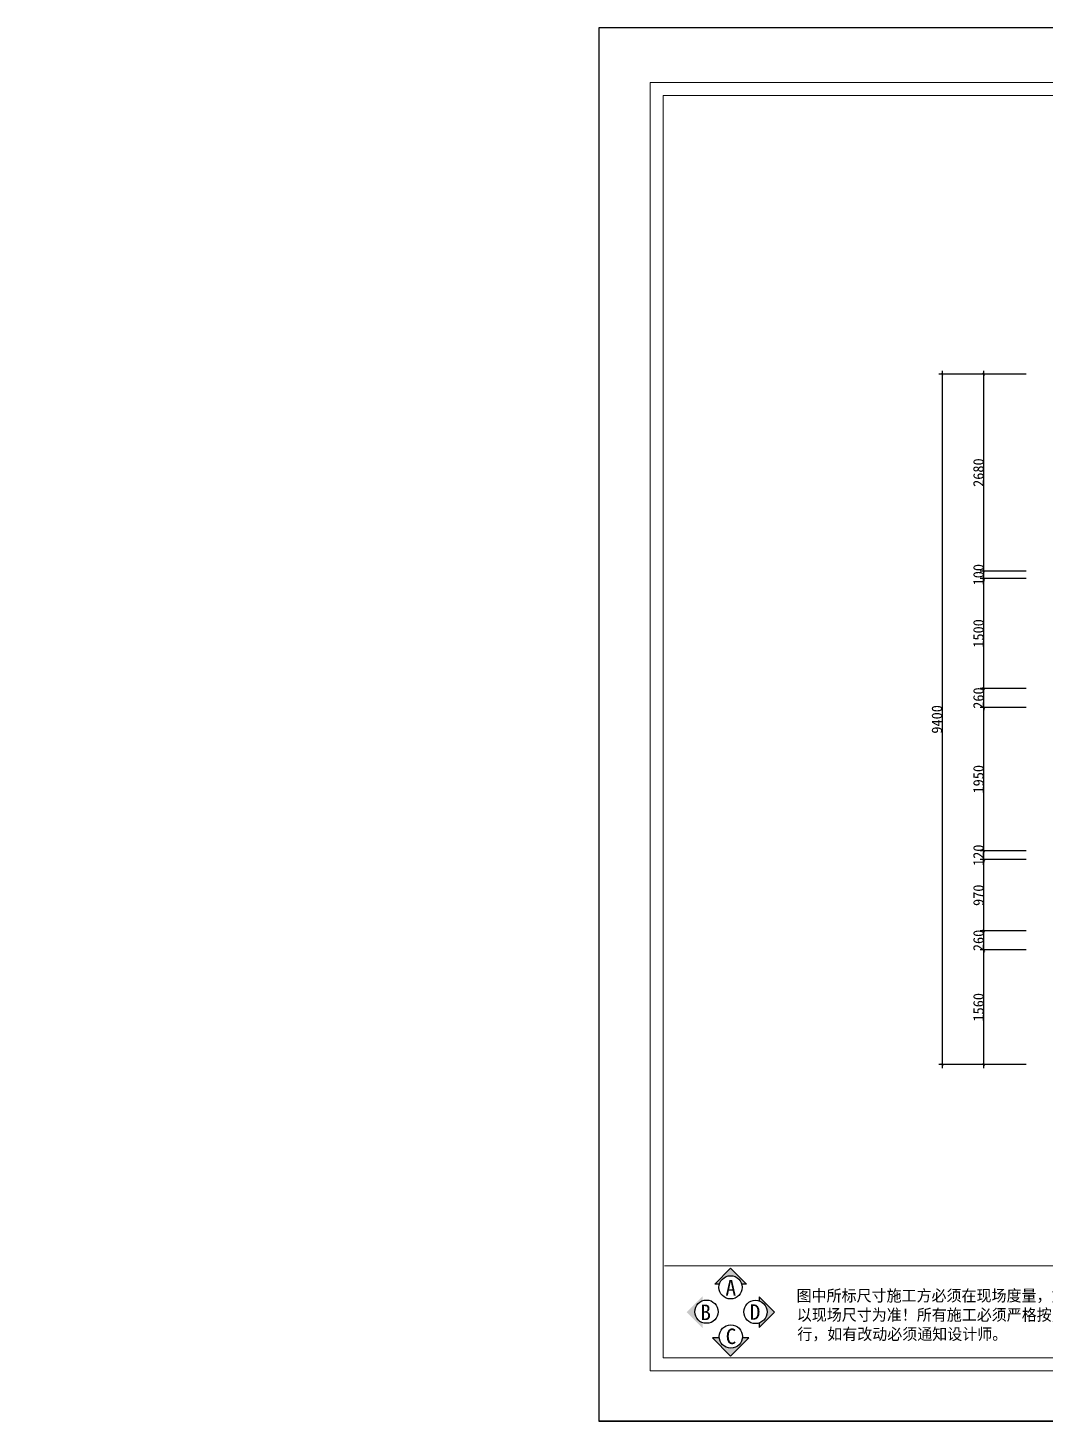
# Model space of a CAD drawing. Header units: inches. Extents: x 1174834 to 1369688, y -175882 to -108740.
# Drawn here: x 1234607 to 1248458, y -175882 to -156912 of the extents above; entities that cross this region are included whole.
import ezdxf

# ---------------------------------------------------------------- set-up
doc = ezdxf.new("R2010")
doc.units = ezdxf.units.IN
doc.header["$LTSCALE"] = 500
doc.header["$MEASUREMENT"] = 0
doc.layers.add('022外尺寸标注', color=4, linetype='Continuous', lineweight=0)
doc.layers.add('填充线', color=143, linetype='Continuous', lineweight=9)
for name, color, linetype in [('SH-尺寸标注', 32, 'Continuous'), ('WALL', 255, 'Continuous'), ('填充', 251, 'Continuous'), ('家具', 2, 'Continuous')]:
    doc.layers.add(name, color=color, linetype=linetype)
doc.styles.add('QHGM-宋体', font='', dxfattribs={"width": 0.8})
doc.styles.add('宋体', font='', dxfattribs={"height": 80})
doc.styles.add('样式_1', font='')
doc.styles.add('黑体', font='simhei.ttf', dxfattribs={"height": 80})
doc.styles.get('QHGM-宋体').set_extended_font_data('SimSun')
doc.styles.get('宋体').set_extended_font_data('NSimSun')
doc.styles.get('样式_1').set_extended_font_data('FangSong_GB2312')
doc.dimstyles.new('D_20_2.35', dxfattribs={"dimtxt": 142.857143, "dimasz": 35.714286, "dimexe": 47.619048, "dimexo": 0, "dimgap": 0, "dimtad": 1, "dimdec": 0, "dimzin": 1, "dimdsep": 46, "dimtxsty": 'Standard', "dimblk": 'ARCHTICK', "dimcen": 0.09, "dimdle": 47.619048, "dimclrd": 252, "dimclre": 252, "dimclrt": 134, "dimadec": 0, "dimazin": 0, "dimtfac": 1, "dimtdec": 4, "dimtix": 1, "dimtmove": 2, "dimatfit": 3, "dimfxl": 1, "dimtolj": 1, "dimtzin": 0, "dimarcsym": 0})

# ---------------------------------------------------------------- blocks, each defined once
blk = doc.blocks.new('_ArchTick')
at = {"color": 0, "linetype": 'ByBlock', "const_width": 0.15}
blk.add_lwpolyline([(-0.5, -0.5), (0.5, 0.5)], dxfattribs=at)
blk = doc.blocks.new('*D95')
at = {"layer": 'Defpoints', "color": 0, "linetype": 'Continuous', "lineweight": -3, "transparency": 16777216}
for p in [(1247622, -169467), (1248200, -169467), (1248200, -171027)]:
    blk.add_point(p, dxfattribs=at)
at = {"layer": 'SH-尺寸标注', "color": 252, "linetype": 'Continuous', "lineweight": -2, "transparency": 16777216}
for p, q in [((1248200, -169467), (1247575, -169467)), ((1247622, -171075), (1247622, -169420)), ((1248200, -171027), (1247575, -171027))]:
    blk.add_line(p, q, dxfattribs=at)
at = {"layer": 'SH-尺寸标注', "color": 252, "linetype": 'Continuous', "lineweight": -2, "transparency": 16777216, "xscale": 35.71428581050463, "yscale": 35.71428581050463, "zscale": 35.71428581050463}
for p, rotation in [((1247622, -169467), 90), ((1247622, -171027), 270)]:
    blk.add_blockref('_ArchTick', p, dxfattribs=dict(at, rotation=rotation))
at = {"layer": 'SH-尺寸标注', "color": 134, "linetype": 'Continuous', "transparency": 16777216, "insert": (1247551, -170247), "char_height": 142.9, "attachment_point": 5, "rotation": 90}
blk.add_mtext('\\A1;1560', dxfattribs=at)
blk = doc.blocks.new('*D96')
at = {"layer": 'Defpoints', "color": 0, "linetype": 'Continuous', "lineweight": -3, "transparency": 16777216}
for p in [(1247622, -169207), (1248200, -169207), (1248200, -169467)]:
    blk.add_point(p, dxfattribs=at)
at = {"layer": 'SH-尺寸标注', "color": 252, "linetype": 'Continuous', "lineweight": -2, "transparency": 16777216}
for p, q in [((1248200, -169207), (1247575, -169207)), ((1247622, -169207), (1247622, -169172)), ((1247622, -169467), (1247622, -169207)), ((1248200, -169467), (1247575, -169467)), ((1247622, -169467), (1247622, -169503))]:
    blk.add_line(p, q, dxfattribs=at)
at = {"layer": 'SH-尺寸标注', "color": 252, "linetype": 'Continuous', "lineweight": -2, "transparency": 16777216, "xscale": 35.71428581050463, "yscale": 35.71428581050463, "zscale": 35.71428581050463}
for p, rotation in [((1247622, -169207), 270), ((1247622, -169467), 90)]:
    blk.add_blockref('_ArchTick', p, dxfattribs=dict(at, rotation=rotation))
at = {"layer": 'SH-尺寸标注', "color": 134, "linetype": 'Continuous', "transparency": 16777216, "insert": (1247551, -169337), "char_height": 142.9, "attachment_point": 5, "rotation": 90}
blk.add_mtext('\\A1;260', dxfattribs=at)
blk = doc.blocks.new('*D97')
at = {"layer": 'Defpoints', "color": 0, "linetype": 'Continuous', "lineweight": -3, "transparency": 16777216}
for p in [(1247622, -168237), (1248200, -168237), (1248200, -169207)]:
    blk.add_point(p, dxfattribs=at)
at = {"layer": 'SH-尺寸标注', "color": 252, "linetype": 'Continuous', "lineweight": -2, "transparency": 16777216}
for p, q in [((1248200, -168237), (1247575, -168237)), ((1247622, -169255), (1247622, -168190)), ((1248200, -169207), (1247575, -169207))]:
    blk.add_line(p, q, dxfattribs=at)
at = {"layer": 'SH-尺寸标注', "color": 252, "linetype": 'Continuous', "lineweight": -2, "transparency": 16777216, "xscale": 35.71428581050463, "yscale": 35.71428581050463, "zscale": 35.71428581050463}
for p, rotation in [((1247622, -168237), 90), ((1247622, -169207), 270)]:
    blk.add_blockref('_ArchTick', p, dxfattribs=dict(at, rotation=rotation))
at = {"layer": 'SH-尺寸标注', "color": 134, "linetype": 'Continuous', "transparency": 16777216, "insert": (1247551, -168722), "char_height": 142.9, "attachment_point": 5, "rotation": 90}
blk.add_mtext('\\A1;970', dxfattribs=at)
blk = doc.blocks.new('*D98')
at = {"layer": 'Defpoints', "color": 0, "linetype": 'Continuous', "lineweight": -3, "transparency": 16777216}
for p in [(1247622, -168117), (1248200, -168117), (1248200, -168237)]:
    blk.add_point(p, dxfattribs=at)
at = {"layer": 'SH-尺寸标注', "color": 252, "linetype": 'Continuous', "lineweight": -2, "transparency": 16777216}
for p, q in [((1248200, -168117), (1247575, -168117)), ((1248200, -168237), (1247575, -168237)), ((1247622, -168117), (1247622, -168082)), ((1247622, -168237), (1247622, -168117)), ((1247622, -168237), (1247622, -168273))]:
    blk.add_line(p, q, dxfattribs=at)
at = {"layer": 'SH-尺寸标注', "color": 252, "linetype": 'Continuous', "lineweight": -2, "transparency": 16777216, "xscale": 35.71428581050463, "yscale": 35.71428581050463, "zscale": 35.71428581050463}
for p, rotation in [((1247622, -168117), 270), ((1247622, -168237), 90)]:
    blk.add_blockref('_ArchTick', p, dxfattribs=dict(at, rotation=rotation))
at = {"layer": 'SH-尺寸标注', "color": 134, "linetype": 'Continuous', "transparency": 16777216, "insert": (1247551, -168177), "char_height": 142.9, "attachment_point": 5, "rotation": 90}
blk.add_mtext('\\A1;120', dxfattribs=at)
blk = doc.blocks.new('*D99')
at = {"layer": 'Defpoints', "color": 0, "linetype": 'Continuous', "lineweight": -3, "transparency": 16777216}
for p in [(1247622, -166167), (1248200, -166167), (1248200, -168117)]:
    blk.add_point(p, dxfattribs=at)
at = {"layer": 'SH-尺寸标注', "color": 252, "linetype": 'Continuous', "lineweight": -2, "transparency": 16777216}
for p, q in [((1248200, -166167), (1247575, -166167)), ((1247622, -168165), (1247622, -166120)), ((1248200, -168117), (1247575, -168117))]:
    blk.add_line(p, q, dxfattribs=at)
at = {"layer": 'SH-尺寸标注', "color": 252, "linetype": 'Continuous', "lineweight": -2, "transparency": 16777216, "xscale": 35.71428581050463, "yscale": 35.71428581050463, "zscale": 35.71428581050463}
for p, rotation in [((1247622, -166167), 90), ((1247622, -168117), 270)]:
    blk.add_blockref('_ArchTick', p, dxfattribs=dict(at, rotation=rotation))
at = {"layer": 'SH-尺寸标注', "color": 134, "linetype": 'Continuous', "transparency": 16777216, "insert": (1247551, -167142), "char_height": 142.9, "attachment_point": 5, "rotation": 90}
blk.add_mtext('\\A1;1950', dxfattribs=at)
blk = doc.blocks.new('*D100')
at = {"layer": 'Defpoints', "color": 0, "linetype": 'Continuous', "lineweight": -3, "transparency": 16777216}
for p in [(1247622, -165907), (1248200, -165907), (1248200, -166167)]:
    blk.add_point(p, dxfattribs=at)
at = {"layer": 'SH-尺寸标注', "color": 252, "linetype": 'Continuous', "lineweight": -2, "transparency": 16777216}
for p, q in [((1248200, -165907), (1247575, -165907)), ((1247622, -165907), (1247622, -165872)), ((1247622, -166167), (1247622, -165907)), ((1248200, -166167), (1247575, -166167)), ((1247622, -166167), (1247622, -166203))]:
    blk.add_line(p, q, dxfattribs=at)
at = {"layer": 'SH-尺寸标注', "color": 252, "linetype": 'Continuous', "lineweight": -2, "transparency": 16777216, "xscale": 35.71428581050463, "yscale": 35.71428581050463, "zscale": 35.71428581050463}
for p, rotation in [((1247622, -165907), 270), ((1247622, -166167), 90)]:
    blk.add_blockref('_ArchTick', p, dxfattribs=dict(at, rotation=rotation))
at = {"layer": 'SH-尺寸标注', "color": 134, "linetype": 'Continuous', "transparency": 16777216, "insert": (1247551, -166037), "char_height": 142.9, "attachment_point": 5, "rotation": 90}
blk.add_mtext('\\A1;260', dxfattribs=at)
blk = doc.blocks.new('*D101')
at = {"layer": 'Defpoints', "color": 0, "linetype": 'Continuous', "lineweight": -3, "transparency": 16777216}
for p in [(1247622, -164407), (1248200, -164407), (1248200, -165907)]:
    blk.add_point(p, dxfattribs=at)
at = {"layer": 'SH-尺寸标注', "color": 252, "linetype": 'Continuous', "lineweight": -2, "transparency": 16777216}
for p, q in [((1248200, -164407), (1247575, -164407)), ((1247622, -165955), (1247622, -164360)), ((1248200, -165907), (1247575, -165907))]:
    blk.add_line(p, q, dxfattribs=at)
at = {"layer": 'SH-尺寸标注', "color": 252, "linetype": 'Continuous', "lineweight": -2, "transparency": 16777216, "xscale": 35.71428581050463, "yscale": 35.71428581050463, "zscale": 35.71428581050463}
for p, rotation in [((1247622, -164407), 90), ((1247622, -165907), 270)]:
    blk.add_blockref('_ArchTick', p, dxfattribs=dict(at, rotation=rotation))
at = {"layer": 'SH-尺寸标注', "color": 134, "linetype": 'Continuous', "transparency": 16777216, "insert": (1247551, -165157), "char_height": 142.9, "attachment_point": 5, "rotation": 90}
blk.add_mtext('\\A1;1500', dxfattribs=at)
blk = doc.blocks.new('*D102')
at = {"layer": 'Defpoints', "color": 0, "linetype": 'Continuous', "lineweight": -3, "transparency": 16777216}
for p in [(1247622, -164307), (1248200, -164307), (1248200, -164407)]:
    blk.add_point(p, dxfattribs=at)
at = {"layer": 'SH-尺寸标注', "color": 252, "linetype": 'Continuous', "lineweight": -2, "transparency": 16777216}
for p, q in [((1247622, -164307), (1247622, -164272)), ((1248200, -164307), (1247575, -164307)), ((1248200, -164407), (1247575, -164407)), ((1247622, -164407), (1247622, -164307)), ((1247622, -164407), (1247622, -164443))]:
    blk.add_line(p, q, dxfattribs=at)
at = {"layer": 'SH-尺寸标注', "color": 252, "linetype": 'Continuous', "lineweight": -2, "transparency": 16777216, "xscale": 35.71428581050463, "yscale": 35.71428581050463, "zscale": 35.71428581050463}
for p, rotation in [((1247622, -164307), 270), ((1247622, -164407), 90)]:
    blk.add_blockref('_ArchTick', p, dxfattribs=dict(at, rotation=rotation))
at = {"layer": 'SH-尺寸标注', "color": 134, "linetype": 'Continuous', "transparency": 16777216, "insert": (1247551, -164357), "char_height": 142.9, "attachment_point": 5, "rotation": 90}
blk.add_mtext('\\A1;100', dxfattribs=at)
blk = doc.blocks.new('*D103')
at = {"layer": 'Defpoints', "color": 0, "linetype": 'Continuous', "lineweight": -3, "transparency": 16777216}
for p in [(1247622, -161627), (1248200, -161627), (1248200, -164307)]:
    blk.add_point(p, dxfattribs=at)
at = {"layer": 'SH-尺寸标注', "color": 252, "linetype": 'Continuous', "lineweight": -2, "transparency": 16777216}
for p, q in [((1248200, -161627), (1247575, -161627)), ((1247622, -164355), (1247622, -161580)), ((1248200, -164307), (1247575, -164307))]:
    blk.add_line(p, q, dxfattribs=at)
at = {"layer": 'SH-尺寸标注', "color": 252, "linetype": 'Continuous', "lineweight": -2, "transparency": 16777216, "xscale": 35.71428581050463, "yscale": 35.71428581050463, "zscale": 35.71428581050463}
for p, rotation in [((1247622, -161627), 90), ((1247622, -164307), 270)]:
    blk.add_blockref('_ArchTick', p, dxfattribs=dict(at, rotation=rotation))
at = {"layer": 'SH-尺寸标注', "color": 134, "linetype": 'Continuous', "transparency": 16777216, "insert": (1247551, -162967), "char_height": 142.9, "attachment_point": 5, "rotation": 90}
blk.add_mtext('\\A1;2680', dxfattribs=at)
blk = doc.blocks.new('*D104')
at = {"layer": 'Defpoints', "color": 0, "linetype": 'Continuous', "lineweight": -3, "transparency": 16777216}
for p in [(1248200, -161627), (1247056, -171027), (1248200, -171027)]:
    blk.add_point(p, dxfattribs=at)
at = {"layer": 'SH-尺寸标注', "color": 252, "linetype": 'Continuous', "lineweight": -2, "transparency": 16777216}
for p, q in [((1248200, -161627), (1247009, -161627)), ((1247056, -161580), (1247056, -171075)), ((1248200, -171027), (1247009, -171027))]:
    blk.add_line(p, q, dxfattribs=at)
at = {"layer": 'SH-尺寸标注', "color": 252, "linetype": 'Continuous', "lineweight": -2, "transparency": 16777216, "xscale": 35.71428581050463, "yscale": 35.71428581050463, "zscale": 35.71428581050463}
for p, rotation in [((1247056, -161627), 90), ((1247056, -171027), 270)]:
    blk.add_blockref('_ArchTick', p, dxfattribs=dict(at, rotation=rotation))
at = {"layer": 'SH-尺寸标注', "color": 134, "linetype": 'Continuous', "transparency": 16777216, "insert": (1246985, -166327), "char_height": 142.9, "attachment_point": 5, "rotation": 90}
blk.add_mtext('\\A1;9400', dxfattribs=at)
blk = doc.blocks.new('grhfgxghd')
at = {"layer": '填充'}
h = blk.add_hatch(color=256, dxfattribs=at)
edge = h.paths.add_edge_path()
edge.add_line((4603.04, -586.82), (4601.8, -586.82))
edge.add_line((4601.8, -586.82), (4606.01, -582.6))
edge.add_line((4606.01, -582.6), (4610.23, -586.82))
edge.add_line((4610.23, -586.82), (4609, -586.82))
edge.add_ellipse((4606.02, -587.69), major_axis=(3.1, 0), ratio=1, start_angle=16.2569, end_angle=163.6607)
edge = h.paths.add_edge_path()
edge.add_line((4617.71, -594.3), (4613.66, -598.36))
edge.add_line((4613.66, -598.36), (4613.66, -597.18))
edge.add_ellipse((4612.65, -594.25), major_axis=(3.1, 0), ratio=1, start_angle=-71.1175, end_angle=-0.0533)
edge.add_ellipse((4612.65, -594.25), major_axis=(-3.1, 0), ratio=1, start_angle=180.0264, end_angle=251.0906)
edge.add_line((4613.66, -591.31), (4613.66, -590.25))
edge.add_line((4613.66, -590.25), (4617.71, -594.3))
edge = h.paths.add_edge_path()
edge.add_ellipse((4599.6, -594.18), major_axis=(3.1, 0), ratio=1, start_angle=179.9724, end_angle=251.2533)
edge.add_line((4598.6, -597.12), (4598.6, -598.6))
edge.add_line((4598.6, -598.6), (4594.31, -594.3))
edge.add_line((4594.31, -594.3), (4598.6, -590.01))
edge.add_line((4598.6, -590.01), (4598.6, -591.24))
edge.add_ellipse((4599.6, -594.18), major_axis=(3.1, 0), ratio=1, start_angle=108.6746, end_angle=179.9555)
edge = h.paths.add_edge_path()
edge.add_line((4601.18, -601.17), (4603.01, -601.17))
edge.add_ellipse((4606.09, -600.8), major_axis=(3.1, 0), ratio=1, start_angle=186.7941, end_angle=353.0374)
edge.add_line((4609.17, -601.17), (4610.84, -601.17))
edge.add_line((4610.84, -601.17), (4606.01, -606))
edge.add_line((4606.01, -606), (4601.18, -601.17))
for p, q in [((4606.01, -582.6), (4601.8, -586.82)), ((4610.23, -586.82), (4606.01, -582.6)), ((4603.04, -586.82), (4601.8, -586.82)), ((4610.23, -586.82), (4609, -586.82)), ((4617.71, -594.3), (4613.66, -590.25)), ((4613.66, -590.25), (4613.66, -591.31)), ((4613.66, -598.36), (4617.71, -594.3)), ((4613.66, -597.18), (4613.66, -598.36)), ((4601.18, -601.17), (4606.01, -606)), ((4603.01, -601.17), (4601.18, -601.17)), ((4606.01, -606), (4610.84, -601.17)), ((4610.84, -601.17), (4609.17, -601.17))]:
    blk.add_line(p, q, dxfattribs=at)
for centre in [(4606.02, -587.69), (4599.6, -594.18), (4612.65, -594.25), (4606.09, -600.8)]:
    blk.add_ellipse(centre, major_axis=(-3.1, 0), ratio=1, start_param=3.141678, end_param=9.424863, dxfattribs=at)
at = {"layer": 'WALL', "color": 4}
for s, p in [('A', (4604.67, -589.87)), ('B', (4597.98, -596.43)), ('D', (4611.14, -596.34)), ('C', (4604.71, -602.81))]:
    blk.add_text(s, height=4.14, dxfattribs=at).set_placement(p)
blk = doc.blocks.new('gndghfggn')
at = {"layer": '022外尺寸标注'}
h = blk.add_hatch(color=143, dxfattribs=at)
h.dxf.hatch_style = 1
h.paths.add_polyline_path([(4708.14, -1030.86), (4707.46, -1030.86), (4707.46, -1031.54), (4708.14, -1031.54)], flags=17)
h.paths.add_polyline_path([(4708.93, -1030.86), (4708.25, -1030.86), (4708.25, -1031.54), (4708.93, -1031.54)], flags=17)
h.paths.add_polyline_path([(4708.93, -1032.34), (4708.93, -1031.66), (4708.25, -1031.66), (4708.25, -1032.34)], flags=17)
h.paths.add_polyline_path([(4708.14, -1031.66), (4707.46, -1031.66), (4707.46, -1032.34), (4708.14, -1032.34)], flags=17)
h.paths.add_polyline_path([(4710.39, -1028.73), (4708.02, -1028.73), (4707.62, -1028.77), (4707.04, -1028.94), (4706.7, -1029.1), (4706.37, -1029.31), (4706.02, -1029.61), (4705.8, -1029.84), (4705.54, -1030.22), (4705.33, -1030.65), (4705.17, -1031.15), (4705.12, -1031.56), (4705.12, -1034.73), (4705.63, -1034.73), (4705.63, -1031.71), (4705.66, -1031.4), (4705.7, -1031.18), (4705.76, -1030.99), (4705.85, -1030.73), (4706.05, -1030.36), (4706.27, -1030.1), (4706.51, -1029.86), (4706.75, -1029.68), (4706.93, -1029.57), (4707.07, -1029.49), (4707.22, -1029.44), (4707.43, -1029.37), (4707.64, -1029.3), (4707.9, -1029.25), (4710.39, -1029.25), (4710.39, -1034.74), (4710.9, -1034.74), (4710.9, -1026.02), (4711.04, -1026.09), (4711.14, -1026.15), (4711.24, -1026.23), (4711.29, -1026.29), (4711.34, -1026.33), (4711.42, -1026.44), (4711.51, -1026.59), (4711.56, -1026.72), (4711.58, -1026.77), (4711.61, -1026.83), (4711.62, -1026.91), (4711.64, -1027.02), (4711.66, -1027.11), (4711.66, -1034.74), (4712.18, -1034.74), (4712.18, -1027.13), (4712.16, -1026.9), (4712.1, -1026.66), (4711.98, -1026.37), (4711.84, -1026.12), (4711.62, -1025.87), (4711.38, -1025.68), (4711.25, -1025.62), (4710.9, -1025.48), (4710.9, -1023.79), (4707.06, -1023.79), (4707.06, -1024.27), (4707.14, -1024.6), (4707.32, -1024.97), (4707.55, -1025.23), (4707.8, -1025.43), (4708.08, -1025.58), (4708.35, -1025.69), (4708.74, -1025.79), (4709.09, -1025.84), (4709.57, -1025.9), (4710.02, -1025.93), (4710.39, -1025.93)])
h.paths.add_polyline_path([(4710.4, -1025.43), (4710.04, -1025.43), (4709.62, -1025.4), (4709.16, -1025.34), (4708.84, -1025.3), (4708.51, -1025.21), (4708.29, -1025.12), (4708.07, -1025.01), (4707.89, -1024.87), (4707.74, -1024.69), (4707.62, -1024.44), (4707.58, -1024.29), (4710.4, -1024.29)], flags=16)
h.paths.add_polyline_path([(4711.43, -1025, 0.456232), (4713.06, -1023.39, 0.456232)])
at = {"layer": '022外尺寸标注', "color": 143}
for points in [[(4710.9, -1026.02), (4711.04, -1026.09), (4711.14, -1026.15), (4711.24, -1026.23), (4711.29, -1026.29), (4711.34, -1026.33), (4711.42, -1026.44), (4711.51, -1026.59), (4711.56, -1026.72), (4711.58, -1026.77), (4711.61, -1026.83), (4711.62, -1026.91), (4711.64, -1027.02), (4711.66, -1027.11), (4711.66, -1034.74), (4712.18, -1034.74), (4712.18, -1027.13), (4712.16, -1026.9), (4712.1, -1026.66), (4711.98, -1026.37), (4711.84, -1026.12), (4711.62, -1025.87), (4711.38, -1025.68), (4711.25, -1025.62), (4710.9, -1025.48), (4710.9, -1023.79), (4707.06, -1023.79), (4707.06, -1024.27), (4707.14, -1024.6), (4707.32, -1024.97), (4707.55, -1025.23), (4707.8, -1025.43), (4708.08, -1025.58), (4708.35, -1025.69), (4708.74, -1025.79), (4709.09, -1025.84), (4709.57, -1025.9), (4710.02, -1025.93), (4710.39, -1025.93), (4710.39, -1028.73), (4708.02, -1028.73), (4707.62, -1028.77), (4707.04, -1028.94), (4706.7, -1029.1), (4706.37, -1029.31), (4706.02, -1029.61), (4705.8, -1029.84), (4705.54, -1030.22), (4705.33, -1030.65), (4705.17, -1031.15), (4705.12, -1031.56), (4705.12, -1034.73), (4705.63, -1034.73), (4705.63, -1031.71), (4705.66, -1031.4), (4705.7, -1031.18), (4705.76, -1030.99), (4705.85, -1030.73), (4706.05, -1030.36), (4706.27, -1030.1), (4706.51, -1029.86), (4706.75, -1029.68), (4706.93, -1029.57), (4707.07, -1029.49), (4707.22, -1029.44), (4707.43, -1029.37), (4707.64, -1029.3), (4707.9, -1029.25), (4710.39, -1029.25), (4710.39, -1034.74)], [(4710.39, -1034.74), (4710.9, -1034.74), (4710.9, -1026.02)]]:
    blk.add_lwpolyline(points, dxfattribs=at)
for points in [[(4710.4, -1025.43), (4710.4, -1024.29), (4707.58, -1024.29), (4707.62, -1024.44), (4707.74, -1024.69), (4707.89, -1024.87), (4708.07, -1025.01), (4708.29, -1025.12), (4708.51, -1025.21), (4708.84, -1025.3), (4709.16, -1025.34), (4709.62, -1025.4), (4710.04, -1025.43)], [(4707.46, -1031.54), (4708.14, -1031.54), (4708.14, -1030.86), (4707.46, -1030.86)], [(4707.46, -1032.34), (4708.14, -1032.34), (4708.14, -1031.66), (4707.46, -1031.66)], [(4708.25, -1031.54), (4708.93, -1031.54), (4708.93, -1030.86), (4708.25, -1030.86)], [(4708.25, -1032.34), (4708.93, -1032.34), (4708.93, -1031.66), (4708.25, -1031.66)]]:
    blk.add_lwpolyline(points, close=True, dxfattribs=at)
for centre, start, end in [((4712.95, -1024.9), 85.683, 183.7789), ((4711.55, -1023.49), 265.683, 3.7789)]:
    blk.add_arc(centre, 1.52, start, end, dxfattribs=at)
at = {"layer": '022外尺寸标注', "color": 143, "attachment_point": 1}
for s, width, insert, char_height, style in [('{\\f南宋书局体|b1|i0|c134|p2;\\T1.3;长颈鹿装饰}', 35.0689, (4713.92, -1026.39), 4, '宋体'), ('{\\f汉仪全唐诗简|b1|i0|c134|p18;\\T1.3;GIRAFFE DECOR}', 39.5744, (4714.68, -1032.6), 1.5, '样式_1')]:
    blk.add_mtext_dynamic_manual_height_columns(s, width=width, gutter_width=12.5, heights=[0], dxfattribs=dict(at, insert=insert, char_height=char_height, style=style))
blk = doc.blocks.new('JNNJ')
at = {"layer": 'WALL', "color": 8, "ltscale": 0.5}
for p, q in [((283797, -80914), (283797, -98160)), ((308185, -80914), (283797, -80914)), ((308185, -98160), (308185, -80914)), ((283797, -98160), (308185, -98160)), ((308185, -98160), (283797, -98160))]:
    blk.add_line(p, q, dxfattribs=at)
at = {"layer": '填充线'}
for p, q in [((284431, -81588), (307456, -81588)), ((284431, -97537), (284431, -81588)), ((307456, -81588), (307456, -97537)), ((284594, -81751), (284594, -97374)), ((307293, -81751), (284594, -81751)), ((307293, -97374), (307293, -81751)), ((307293, -96236), (284612, -96236)), ((301659, -96805), (307293, -96805)), ((284594, -97374), (307293, -97374)), ((284431, -97537), (307456, -97537))]:
    blk.add_line(p, q, dxfattribs=at)
blk = doc.blocks.new('HHYT')
at = {"layer": '填充线'}
for p, q in [((390529, -114619), (390529, -113481)), ((397952, -113481), (397952, -114619)), ((400946, -113481), (400946, -114619)), ((400946, -113481), (400946, -114619)), ((402306, -113481), (402306, -114619)), ((404011, -113481), (404011, -114619)), ((405371, -113481), (405371, -114619))]:
    blk.add_line(p, q, dxfattribs=at)
blk.add_blockref('JNNJ', (99287, -17246))
at = {"layer": '填充'}
for name, p, xscale, yscale, zscale in [('grhfgxghd', (170750, -86449), 46.45337964286096, 46.45337964286096, 46.45337964286096), ('gndghfggn', (117997, -54237), 58.06672455353011, 58.06672455353011, 58.06672455353011)]:
    blk.add_blockref(name, p, dxfattribs=dict(at, xscale=xscale, yscale=yscale, zscale=zscale))
at = {"layer": '填充线'}
for s, height, style, width, p in [('设   计', 126.5, 'QHGM-宋体', 0.8, (401222, -113756)), ('审   核', 126.5, 'QHGM-宋体', 0.8, (404294, -113759)), ('武汉市长颈鹿装饰设计工程有限责任公司', 166.55, 'QHGM-宋体', 0.8, (393701, -114005)), ('咨询热线：027--88865661 ', 126.47, '宋体', 1, (398443, -113886)), ('DESIGNED BY', 126.47, 'QHGM-宋体', 0.8, (401210, -113972)), ('VERIFIED BY', 126.47, 'QHGM-宋体', 0.8, (404269, -113959)), ('设计师电话', 126.5, 'QHGM-宋体', 0.8, (401228, -114321)), ('图   号', 126.5, 'QHGM-宋体', 0.8, (404305, -114317)), (' TELEPHONE BY', 126.47, 'QHGM-宋体', 0.8, (401114, -114527)), ('DRAWING NO.', 126.47, 'QHGM-宋体', 0.8, (404331, -114541))]:
    blk.add_text(s, height=height, dxfattribs=dict(at, style=style, width=width)).set_placement(p)
for s, height, style, p in [('地址：武汉市白沙洲大道白沙洲未来城4栋2楼', 102.81, '黑体', (393692, -114311)), ('网址: ', 126.5, '宋体', (398433, -114314))]:
    blk.add_text(s, height=height, dxfattribs=dict(at, style=style)).set_placement(p)
at = {"layer": '家具', "color": 8, "width": 1}
for s, p in [('图中所标尺寸施工方必须在现场度量，如有误差', (385532, -113923)), ('行，如有改动必须通知设计师。', (385541, -114399))]:
    blk.add_text(s, height=142.79, dxfattribs=at).set_placement(p)
at = {"layer": '家具', "color": 8}
blk.add_text('以现场尺寸为准！所有施工必须严格按照图纸进', height=142.79, dxfattribs=at).set_placement((385535, -114161))

msp = doc.modelspace()

# ---------------------------------------------------------------- block references
at = {"xscale": 1.1, "yscale": 1.1, "zscale": 1.1}
msp.add_blockref('HHYT', (820988.4, -48936), dxfattribs=at)

# ---------------------------------------------------------------- dimensions: what is measured, and where the dimension line sits
at = {"layer": 'SH-尺寸标注', "color": 252, "linetype": 'Continuous'}
dim = msp.add_aligned_dim(p1=(1248199.7, -161627.4), p2=(1248199.7, -171027.4), distance=-1143.4, dimstyle='D_20_2.35', dxfattribs=at)
dim.commit()
dim.dimension.update_dxf_attribs({"geometry": '*D104', "text_midpoint": (1246985, -166327.4)})
for base, p1, p2, picture, middle in [((1247622.3, -161627.4), (1248199.7, -164307.4), (1248199.7, -161627.4), '*D103', (1247550.9, -162967.4)), ((1247622.3, -164307.4), (1248199.7, -164407.4), (1248199.7, -164307.4), '*D102', (1247550.9, -164357.4)), ((1247622.3, -164407.4), (1248199.7, -165907.4), (1248199.7, -164407.4), '*D101', (1247550.9, -165157.4)), ((1247622.3, -165907.4), (1248199.7, -166167.4), (1248199.7, -165907.4), '*D100', (1247550.9, -166037.4)), ((1247622.3, -166167.4), (1248199.7, -168117.4), (1248199.7, -166167.4), '*D99', (1247550.9, -167142.4)), ((1247622.3, -168117.4), (1248199.7, -168237.4), (1248199.7, -168117.4), '*D98', (1247550.9, -168177.4)), ((1247622.3, -168237.4), (1248199.7, -169207.4), (1248199.7, -168237.4), '*D97', (1247550.9, -168722.4)), ((1247622.3, -169207.4), (1248199.7, -169467.4), (1248199.7, -169207.4), '*D96', (1247550.9, -169337.4)), ((1247622.3, -169467.4), (1248199.7, -171027.4), (1248199.7, -169467.4), '*D95', (1247550.9, -170247.4))]:
    dim = msp.add_linear_dim(base=base, p1=p1, p2=p2, angle=270, dimstyle='D_20_2.35', dxfattribs=at)
    dim.commit()
    dim.dimension.update_dxf_attribs({"geometry": picture, "text_midpoint": middle})

doc.saveas('drawing.dxf')
